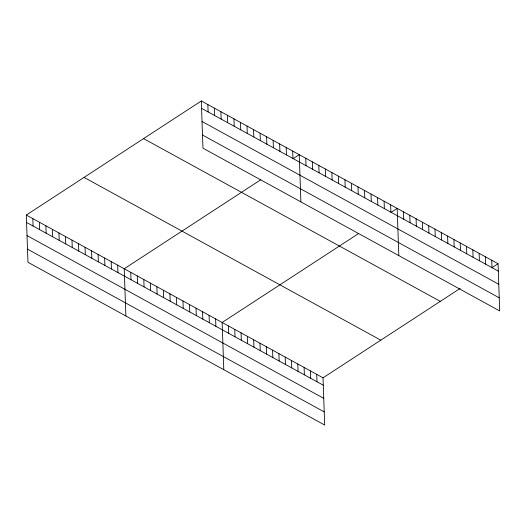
<?xml version="1.0" encoding="UTF-8"?>
<svg xmlns="http://www.w3.org/2000/svg" width="526" height="526" viewBox="0 0 526 526"><rect width="100%" height="100%" fill="white"/><g stroke="black" fill="none" stroke-linecap="round" stroke-linejoin="round"><path stroke-width="0.79" d="M460.191 288.412L323.03 377.819L324.68 425.041L27.95 262.27L26.3 215.049L201.32 100.959L498.05 263.73L499.7 310.951L202.97 148.181L201.32 100.959M260.738 179.774L124.221 268.766L125.872 315.981M293.462 158.438L299.241 154.677L300.892 201.892M358.66 233.491L222.143 322.477L223.793 369.699M391.383 212.156L397.163 208.388L398.813 255.61M492.277 267.497L498.05 263.73M201.576 108.356L498.313 271.127M202.037 121.499L498.766 284.27M202.51 135.037L499.24 297.808M143.565 138.608L440.295 301.378M84.055 177.4L380.791 340.171M26.3 215.049L323.03 377.819M26.556 222.452L323.293 385.216M27.017 235.589L323.753 398.36M27.49 249.127L324.22 411.897M491.744 260.271L492.001 267.668M485.439 256.813L485.695 264.21M479.133 253.354L479.39 260.751M472.828 249.896L473.084 257.293M466.523 246.438L466.779 253.834M460.217 242.979L460.474 250.376M453.912 239.521L454.168 246.918M447.606 236.062L447.863 243.459M441.301 232.604L441.557 240.001M434.995 229.145L435.252 236.542M428.69 225.68L428.946 233.084M422.385 222.222L422.641 229.625M416.079 218.763L416.336 226.167M409.774 215.305L410.03 222.702M403.468 211.846L403.725 219.243M390.634 204.805L390.89 212.208M384.105 201.228L384.361 208.625M377.576 197.644L377.839 205.041M371.047 194.068L371.31 201.465M364.525 190.484L364.781 197.881M357.996 186.901L358.252 194.304M351.467 183.324L351.723 190.721M344.938 179.741L345.194 187.138M338.409 176.157L338.665 183.561M331.88 172.581L332.136 179.977M325.351 168.997L325.614 176.394M318.822 165.42L319.085 172.817M312.299 161.837L312.556 169.234M316.724 374.361L316.987 381.758M305.77 158.254L306.027 165.657M310.419 370.902L310.682 378.299M304.113 367.444L304.376 374.841M292.712 151.094L292.969 158.49M297.808 363.985L298.071 371.382M286.183 147.51L286.44 154.914M291.503 360.527L291.766 367.924M279.654 143.933L279.911 151.33M285.197 357.069L285.46 364.465M273.125 140.35L273.389 147.747M278.892 353.61L279.155 361.007M266.597 136.773L266.86 144.17M272.586 350.152L272.849 357.548M260.074 133.19L260.331 140.587M266.281 346.693L266.544 354.09M253.545 129.606L253.802 137.01M259.975 343.235L260.238 350.632M247.016 126.03L247.273 133.426M253.67 339.77L253.933 347.173M240.487 122.446L240.744 129.843M247.365 336.311L247.621 343.715M233.958 118.863L234.215 126.266M241.059 332.853L241.316 340.256M227.429 115.286L227.692 122.683M234.754 329.394L235.01 336.798M228.448 325.936L228.705 333.333M220.9 111.703L221.163 119.1M214.371 108.119L214.634 115.523M215.614 318.901L215.877 326.298M207.849 104.542L208.105 111.939M209.085 315.317L209.348 322.714M202.556 311.734L202.819 319.137M196.034 308.157L196.29 315.554M189.505 304.574L189.761 311.971M182.976 300.99L183.232 308.394M176.447 297.414L176.703 304.81M169.918 293.83L170.174 301.227M163.389 290.247L163.652 297.65M156.86 286.67L157.123 294.067M150.337 283.087L150.594 290.483M143.808 279.51L144.065 286.907M137.279 275.926L137.536 283.323M130.75 272.343L131.007 279.747M117.692 265.183L117.949 272.58M111.164 261.6L111.427 269.003M104.635 258.023L104.898 265.42M98.112 254.439L98.369 261.836M91.583 250.863L91.84 258.259M85.054 247.279L85.311 254.676M78.525 243.696L78.782 251.099M71.996 240.119L72.253 247.516M65.467 236.536L65.73 243.932M58.938 232.952L59.201 240.356M52.409 229.375L52.672 236.772M45.887 225.792L46.143 233.189M39.358 222.215L39.614 229.612M32.829 218.632L33.085 226.029"/></g></svg>
